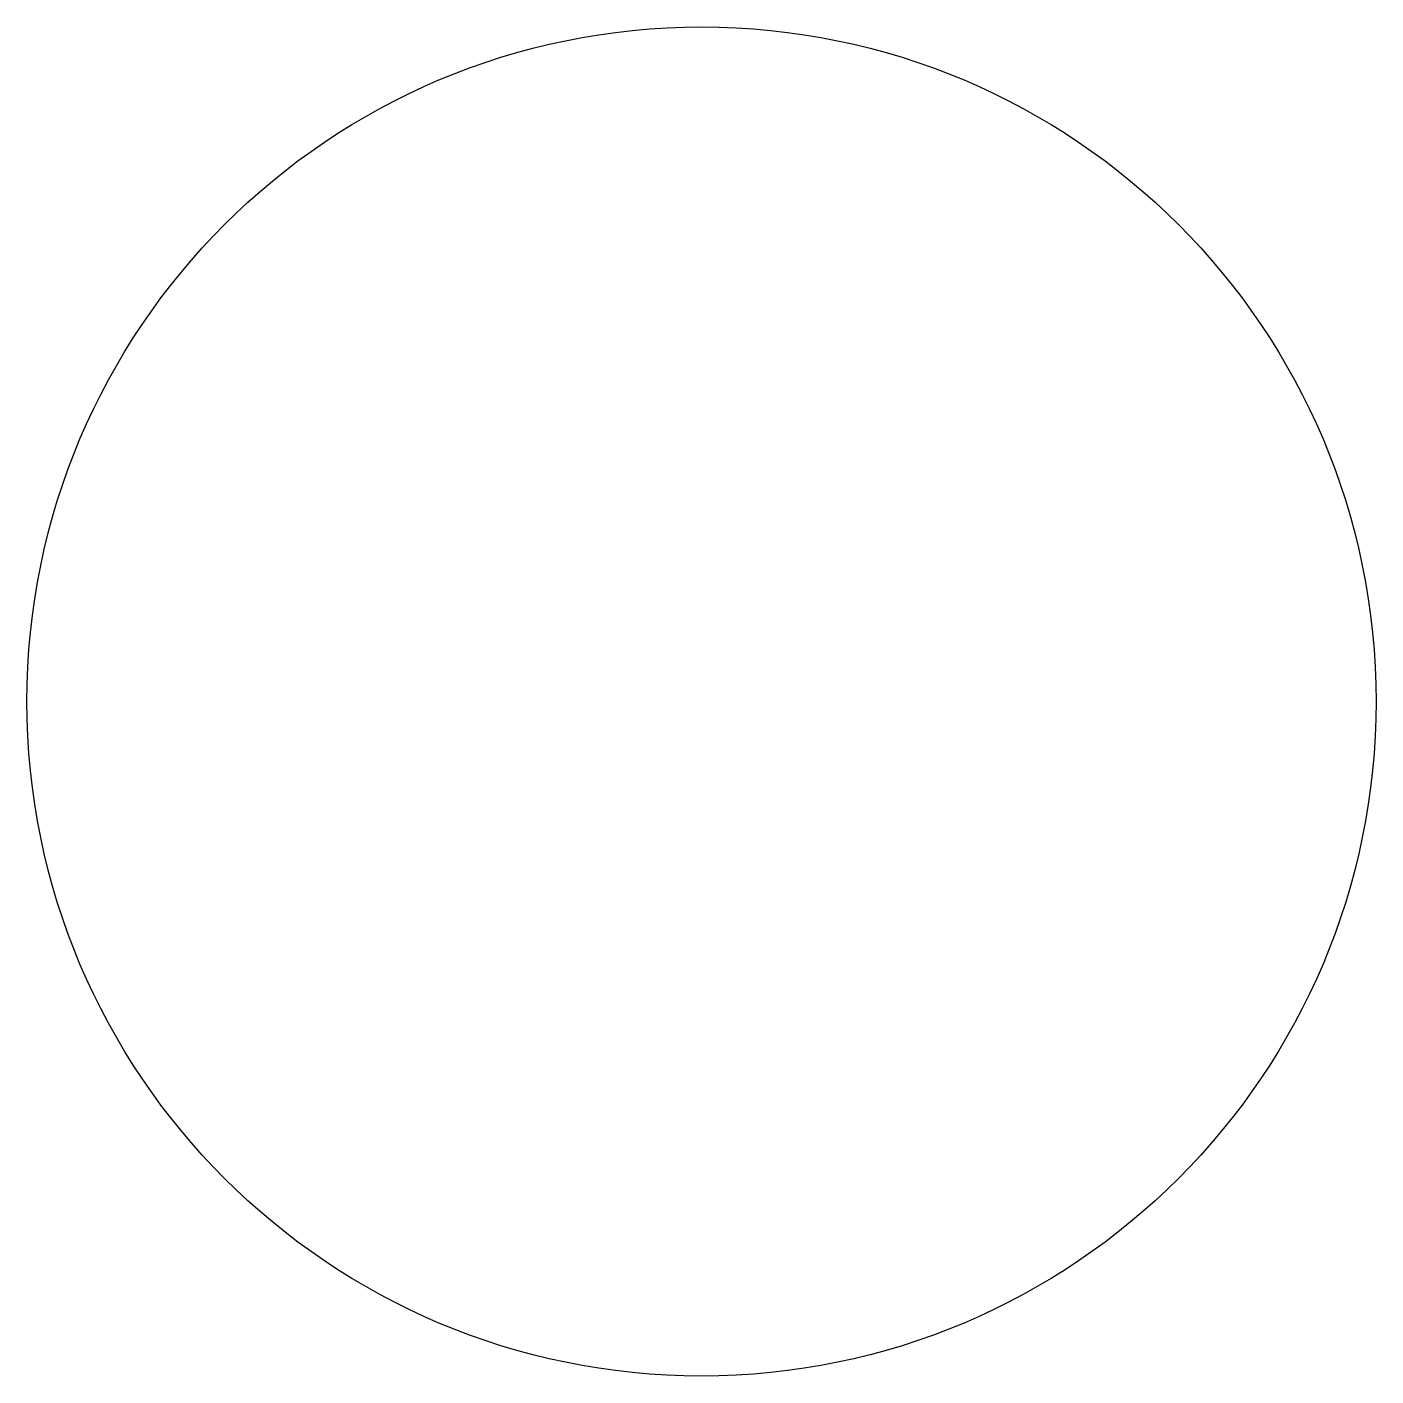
# Model space of a CAD drawing. Header units: millimetres. Extents: x -2.25 to 2.25, y -2.25 to 2.25.
import ezdxf

# ---------------------------------------------------------------- set-up
doc = ezdxf.new("R2010")
doc.units = ezdxf.units.MM
doc.layers.add('Sketch Geometry (ANSI)', color=7, linetype='Continuous', lineweight=25)

msp = doc.modelspace()

# ---------------------------------------------------------------- linework, layer by layer
at = {"layer": 'Sketch Geometry (ANSI)'}
msp.add_circle((0, 0), 2.25, dxfattribs=at)

doc.saveas('drawing.dxf')
